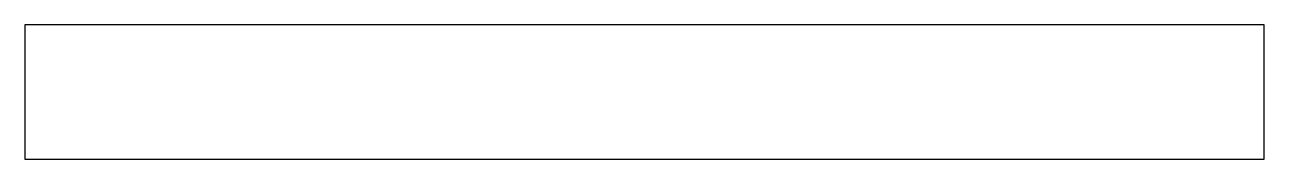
# Model space of a CAD drawing. Extents: x 0 to 34.5, y 0 to 3.8.
import ezdxf

# ---------------------------------------------------------------- set-up
doc = ezdxf.new("R2010")
doc.units = 0
doc.header["$MEASUREMENT"] = 0
doc.layers.add('BURN', color=1, linetype='CONTINUOUS')
doc.layers.add('SCRIBE', color=1, linetype='CONTINUOUS')

msp = doc.modelspace()

# ---------------------------------------------------------------- linework, layer by layer
at = {"layer": 'BURN'}
for p, q in [((34.47, 3.75), (0, 3.75)), ((0, 3.75), (0, 0)), ((34.47, 0), (34.47, 3.75)), ((0, 0), (34.47, 0))]:
    msp.add_line(p, q, dxfattribs=at)
at = {"layer": 'SCRIBE'}
for centre in [(6.294, 3.75), (13.588, 3.75), (20.882, 3.75), (28.176, 3.75), (6.294, 0), (13.588, 0), (20.882, 0), (28.176, 0)]:
    msp.add_circle(centre, 0, dxfattribs=at)

doc.saveas('drawing.dxf')
